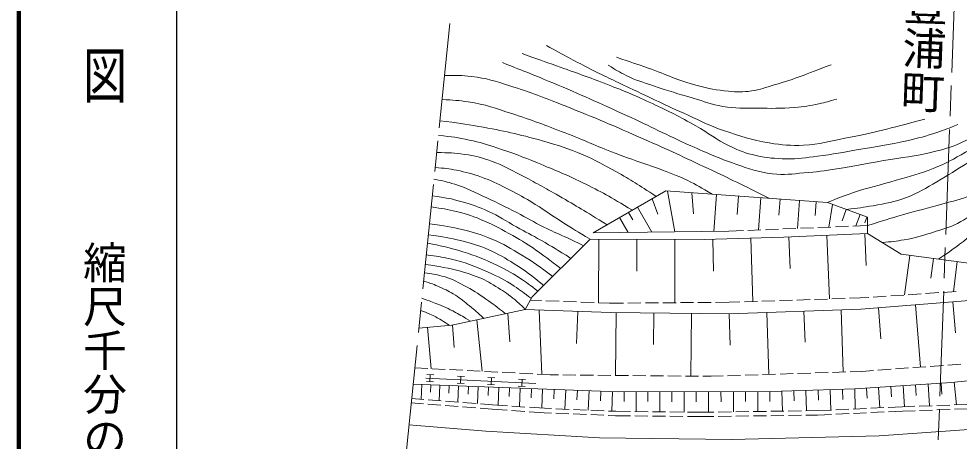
# Model space of a CAD drawing. Units: millimetres, scale not verified. Extents: x 40000 to 680000, y 20000 to 380000.
# Drawn here: x 40000 to 147372, y 268102 to 316357 of the extents above; entities that cross this region are included whole.
import ezdxf
from ezdxf.enums import TextEntityAlignment as Align

# ---------------------------------------------------------------- set-up
doc = ezdxf.new("R2010")
doc.units = ezdxf.units.MM
doc.header["$LTSCALE"] = 1000
doc.linetypes.add('CHAIN', pattern=[18.5, 12, -1.5, 3.5, -1.5])
for name, color, linetype, lineweight in [('M-BGD', 7, 'Continuous', 13), ('M-BMK', 2, 'CHAIN', 13), ('M-TTL', 2, 'Continuous', 140), ('M-TTL-BAND', 7, 'Continuous', 25)]:
    doc.layers.add(name, color=color, linetype=linetype, lineweight=lineweight)
doc.layers.add('M-BMK-HTXT', color=7, linetype='Continuous')
doc.styles.add('@ＭＳ ゴシック', font='')
doc.styles.get('@ＭＳ ゴシック').set_extended_font_data('@MS Gothic')

msp = doc.modelspace()

# ---------------------------------------------------------------- linework, layer by layer
at = {"layer": 'M-BGD'}
for p, q in [((114056, 296678), (114899, 292021)), ((116858, 296478), (117029, 294080)), ((112333, 295802), (112979, 294048)), ((119660, 296277), (119360, 292073)), ((122183, 296097), (122033, 293995)), ((124706, 295916), (124442, 292231)), ((126917, 295758), (126785, 293916)), ((129128, 295600), (128900, 292414)), ((131040, 295463), (130926, 293870)), ((109618, 294238), (110106, 293391)), ((110634, 294823), (112265, 291991)), ((132915, 295153), (132479, 292560)), ((134484, 294579), (134005, 293271)), ((108602, 293653), (109577, 291960)), ((136053, 294004), (135570, 292687)), ((136842, 293714), (136601, 293056)), ((105583, 291914), (121068, 292093)), ((121068, 292093), (122744, 292161)), ((123243, 292182), (124742, 292243)), ((125242, 292264), (126740, 292325)), ((127240, 292346), (128739, 292407)), ((129238, 292427), (130737, 292489)), ((131237, 292509), (132735, 292571)), ((133235, 292591), (134734, 292653)), ((135233, 292673), (136909, 292742)), ((106221, 291168), (106195, 283917)), ((110572, 291152), (110559, 287527)), ((114922, 291137), (114896, 283926)), ((119248, 291155), (119326, 287515)), ((123572, 291289), (123795, 284062)), ((127908, 291430), (128062, 287818)), ((132242, 291615), (132553, 284350)), ((136601, 291801), (136756, 288169)), ((141732, 289331), (141135, 284807)), ((144446, 288973), (144147, 286711)), ((147160, 288614), (146707, 285183)), ((139052, 284667), (137555, 284566)), ((141047, 284802), (139551, 284701)), ((143043, 284936), (141546, 284835)), ((145038, 285071), (143541, 284970)), ((147034, 285205), (145537, 285104)), ((99691, 284166), (98425, 284215)), ((101690, 284090), (100191, 284147)), ((103689, 284013), (102190, 284071)), ((105687, 283937), (104188, 283994)), ((107453, 283869), (106187, 283918)), ((109038, 283881), (107453, 283869)), ((111038, 283897), (109538, 283885)), ((113038, 283912), (111538, 283901)), ((115038, 283927), (113538, 283916)), ((117038, 283943), (115538, 283931)), ((119038, 283958), (117538, 283947)), ((121123, 283974), (119538, 283962)), ((122342, 284014), (121123, 283974)), ((124341, 284080), (122842, 284031)), ((126340, 284146), (124841, 284096)), ((128339, 284211), (126840, 284162)), ((130338, 284277), (128839, 284228)), ((132337, 284343), (130838, 284294)), ((134336, 284409), (132837, 284359)), ((136055, 284465), (134836, 284425)), ((137056, 284533), (136055, 284465)), ((142388, 283684), (142962, 276570)), ((146657, 284028), (146943, 280471)), ((95845, 282722), (96048, 279463)), ((99428, 283087), (99707, 275739)), ((103820, 282929), (103688, 279269)), ((108212, 282788), (108138, 275620)), ((112513, 282743), (112476, 279159)), ((116813, 282698), (116739, 275538)), ((121110, 282654), (121235, 279076)), ((125403, 282804), (125651, 275731)), ((129648, 282953), (129771, 279416)), ((133892, 283101), (134140, 276007)), ((138143, 283342), (138428, 279804)), ((89508, 281370), (89715, 278789)), ((92297, 281965), (92925, 276084)), ((86668, 281117), (87077, 276381)), ((85208, 276476), (86691, 276400)), ((87191, 276375), (88689, 276299)), ((89188, 276274), (90686, 276198)), ((91186, 276172), (92684, 276096)), ((93183, 276071), (94681, 275995)), ((95180, 275969), (96678, 275893)), ((130914, 275902), (132413, 275951)), ((132913, 275967), (134412, 276016)), ((134912, 276032), (136271, 276077)), ((136271, 276077), (137593, 276174)), ((138092, 276211), (139588, 276321)), ((140086, 276358), (141582, 276469)), ((142081, 276505), (143577, 276616)), ((144076, 276653), (145572, 276763)), ((146070, 276800), (147566, 276910)), ((86457, 275316), (99044, 274708)), ((86537, 274911), (87336, 274873)), ((86576, 275710), (87375, 275672)), ((86975, 275691), (86937, 274892)), ((90072, 275541), (90871, 275503)), ((90471, 275522), (90433, 274723)), ((93568, 275373), (94367, 275334)), ((93967, 275353), (93929, 274554)), ((97064, 275204), (97863, 275165)), ((97178, 275868), (98676, 275792)), ((97463, 275185), (97425, 274386)), ((99175, 275766), (100658, 275691)), ((100658, 275691), (101610, 275682)), ((102110, 275677), (103610, 275663)), ((104110, 275658), (105609, 275644)), ((106109, 275639), (107609, 275625)), ((108109, 275620), (109609, 275606)), ((110109, 275601), (111609, 275587)), ((112109, 275582), (113609, 275568)), ((114109, 275563), (115609, 275549)), ((116109, 275544), (117609, 275530)), ((118109, 275525), (119060, 275516)), ((119060, 275516), (120419, 275560)), ((120919, 275576), (122418, 275625)), ((122918, 275642), (124417, 275690)), ((124917, 275707), (126416, 275756)), ((126916, 275772), (128415, 275821)), ((128915, 275837), (130414, 275886)), ((86020, 274592), (85956, 272885)), ((87044, 274554), (87012, 273700)), ((88069, 274515), (88002, 272728)), ((89141, 274475), (89107, 273581)), ((90033, 274742), (90832, 274704)), ((90213, 274435), (90143, 272564)), ((91336, 274393), (91300, 273457)), ((92458, 274351), (92384, 272392)), ((93529, 274574), (94328, 274535)), ((93633, 274307), (93596, 273327)), ((94808, 274262), (94731, 272218)), ((96034, 274216), (95996, 273194)), ((97025, 274405), (97824, 274366)), ((97261, 274170), (97181, 272050)), ((98533, 274123), (98493, 273063)), ((99805, 274075), (99722, 271877)), ((101124, 274025), (101083, 272926)), ((102443, 273976), (102360, 271758)), ((103774, 273926), (103732, 272817)), ((105105, 273876), (105021, 271646)), ((106443, 273826), (106401, 272711)), ((127117, 273822), (127184, 271535)), ((128489, 273862), (128523, 272719)), ((129861, 273903), (129929, 271574)), ((131258, 273943), (131292, 272779)), ((132655, 273984), (132723, 271663)), ((134048, 274025), (134082, 272864)), ((135441, 274065), (135507, 271790)), ((136804, 274155), (136879, 273020)), ((138166, 274246), (138321, 271920)), ((139562, 274339), (139640, 273176)), ((140958, 274432), (141117, 272045)), ((142390, 274528), (142470, 273334)), ((143822, 274623), (143988, 272145)), ((145309, 274722), (145392, 273483)), ((146795, 274832), (147064, 272252)), ((84852, 272969), (86229, 272864)), ((86728, 272826), (88223, 272711)), ((107781, 273776), (107697, 271534)), ((109126, 273752), (109129, 272630)), ((110473, 273755), (110477, 271489)), ((111832, 273758), (111835, 272625)), ((113192, 273760), (113197, 271459)), ((114573, 273763), (114576, 272612)), ((115954, 273766), (115959, 271428)), ((117357, 273769), (117359, 272600)), ((118760, 273772), (118764, 271416)), ((120173, 273774), (120176, 272596)), ((121587, 273777), (121591, 271456)), ((122980, 273780), (122982, 272619)), ((124373, 273783), (124377, 271495)), ((125745, 273786), (125747, 272642)), ((84814, 272471), (86192, 272365)), ((86691, 272327), (88186, 272213)), ((88685, 272174), (90180, 272060)), ((88722, 272673), (90217, 272558)), ((90679, 272022), (92174, 271907)), ((90716, 272520), (92212, 272406)), ((92673, 271869), (94051, 271763)), ((92710, 272368), (94087, 272262)), ((94051, 271763), (95768, 271646)), ((94087, 272262), (95800, 272145)), ((96299, 272111), (97795, 272008)), ((98294, 271974), (100007, 271857)), ((100007, 271857), (100834, 271822)), ((101333, 271801), (102832, 271738)), ((103332, 271717), (104830, 271654)), ((131188, 271592), (132778, 271665)), ((133278, 271688), (134776, 271757)), ((135276, 271780), (136774, 271849)), ((137274, 271871), (138772, 271940)), ((139272, 271963), (140862, 272036)), ((140862, 272036), (142306, 272086)), ((142805, 272104), (144304, 272156)), ((142829, 271604), (144328, 271657)), ((144804, 272173), (146303, 272226)), ((144828, 271674), (146327, 271726)), ((146803, 272243), (148246, 272293)), ((146827, 271744), (148274, 271794)), ((96267, 271612), (97764, 271509)), ((98262, 271475), (99980, 271358)), ((99980, 271358), (100813, 271323)), ((101313, 271302), (102812, 271239)), ((103311, 271218), (104810, 271155)), ((105309, 271134), (106808, 271071)), ((105330, 271633), (106829, 271570)), ((107308, 271049), (108142, 271014)), ((107328, 271549), (108155, 271514)), ((108142, 271014), (109837, 270996)), ((108155, 271514), (109843, 271496)), ((110337, 270990), (111837, 270974)), ((110343, 271490), (111843, 271474)), ((112337, 270968), (113837, 270952)), ((112343, 271468), (113843, 271451)), ((114337, 270946), (115837, 270929)), ((114343, 271446), (115843, 271429)), ((116337, 270924), (118032, 270905)), ((116343, 271424), (118032, 271405)), ((118032, 271405), (119360, 271424)), ((118032, 270905), (119368, 270924)), ((119860, 271431), (121360, 271453)), ((119868, 270931), (121368, 270953)), ((121860, 271460), (123360, 271481)), ((121868, 270960), (123368, 270981)), ((123860, 271488), (125360, 271509)), ((123868, 270988), (125368, 271009)), ((125860, 271516), (127359, 271538)), ((125867, 271017), (127367, 271038)), ((127859, 271545), (129359, 271566)), ((127867, 271045), (129367, 271066)), ((129859, 271573), (131188, 271592)), ((129867, 271073), (131203, 271092)), ((131203, 271092), (132796, 271165)), ((133295, 271188), (134794, 271257)), ((135293, 271280), (136792, 271349)), ((137291, 271372), (138790, 271441)), ((139289, 271463), (140882, 271537)), ((140882, 271537), (142329, 271587))]:
    msp.add_line(p, q, dxfattribs=at)
for points in [[(136908, 291814), (136909, 293690), (132319, 295372), (113876, 296691), (105583, 291914)], [(85671, 281031), (89448, 281357), (97825, 283145), (98631, 284582), (105221, 291172), (118260, 291125), (127339, 291405), (136908, 291814), (140740, 289462), (150181, 288216), (154917, 286003)], [(177358, 278448), (155696, 284757), (136137, 283180), (121100, 282654), (107570, 282794), (97825, 283145)], [(85021, 274630), (108446, 273751), (125867, 273786), (135471, 274066), (146512, 274802), (157939, 275994), (177358, 278448)], [(84549, 269985), (93318, 269246), (106322, 268493), (121394, 268282), (138254, 268703), (158199, 270140), (175585, 272349), (191393, 274837)]]:
    msp.add_lwpolyline(points, dxfattribs=at)
for points, knots in [([(100238, 313316), (102527, 312049), (103136, 311710), (105028, 310746), (106836, 309825), (107869, 309349), (109702, 308479), (112314, 307240), (113768, 306525), (116409, 305348), (117988, 304644), (118833, 304140), (120475, 303595), (122477, 302931), (123600, 302493), (125686, 302170), (127204, 301935), (128076, 301849), (129612, 301913), (131480, 301991), (132494, 302361), (134332, 302707), (137930, 303386), (139123, 303759), (143445, 304904)], [0, 0, 0, 0, 1, 1, 1, 2, 2, 2, 3, 3, 3, 4, 4, 4, 5, 5, 5, 6, 6, 6, 7, 7, 7, 8, 8, 8, 8]), ([(97486, 312376), (99398, 311698), (99880, 311525), (101412, 310974), (103689, 310154), (104978, 309729), (107231, 308847), (109253, 308056), (110378, 307588), (112348, 306674), (114322, 305759), (115405, 305191), (117302, 304127), (118817, 303278), (119546, 302587), (121111, 301837), (122265, 301284), (122947, 301013), (124196, 300739), (125514, 300449), (126282, 300394), (127631, 300365), (129032, 300334), (129815, 300502), (131206, 300669), (133042, 300888), (134058, 301104), (135880, 301416), (138038, 301787), (139260, 301935), (141395, 302421), (142753, 302731), (143510, 302934), (144830, 303379), (145771, 303697), (146093, 303815), (147213, 304267)], [0, 0, 0, 0, 1, 1, 1, 2, 2, 2, 3, 3, 3, 4, 4, 4, 5, 5, 5, 6, 6, 6, 7, 7, 7, 8, 8, 8, 9, 9, 9, 10, 10, 10, 11, 11, 11, 12, 12, 12, 12]), ([(108261, 311957), (110010, 311368), (110456, 311214), (111860, 310727), (114045, 309968), (115201, 309326), (117437, 308732), (118818, 308366), (119613, 308215), (121035, 308078), (122053, 307980), (122638, 307984), (123653, 308109), (124697, 308239), (125243, 308519), (126254, 308810), (128841, 309556), (129688, 309942), (132751, 311116)], [0, 0, 0, 0, 1, 1, 1, 2, 2, 2, 3, 3, 3, 4, 4, 4, 5, 5, 5, 6, 6, 6, 6]), ([(95220, 311348), (98005, 310261), (98734, 309964), (100968, 309034), (104285, 307654), (106113, 306810), (109381, 305319), (112272, 303999), (113835, 303136), (116742, 301849), (118714, 300975), (119818, 300471), (121855, 299761), (123461, 299202), (124374, 298848), (126062, 298639), (127451, 298467), (128248, 298643), (129645, 298749), (131118, 298859), (131937, 298999), (133399, 299216), (135495, 299527), (136656, 299785), (138743, 300151), (140958, 300539), (142228, 300614), (144413, 301148), (145638, 301447), (146334, 301625), (147482, 302145), (148345, 302535), (148664, 302710), (149616, 303297)], [0, 0, 0, 0, 1, 1, 1, 2, 2, 2, 3, 3, 3, 4, 4, 4, 5, 5, 5, 6, 6, 6, 7, 7, 7, 8, 8, 8, 9, 9, 9, 10, 10, 10, 11, 11, 11, 11]), ([(107307, 311061), (108227, 310466), (108527, 310295), (109352, 309881), (110521, 309295), (111246, 309116), (112483, 308690), (114235, 308085), (115237, 307806), (117016, 307288), (118326, 306906), (119034, 306565), (120381, 306353), (121889, 306116), (122757, 306162), (124284, 306143), (125972, 306121), (126924, 306096), (128607, 306236), (129692, 306326), (130300, 306422), (131364, 306657), (132166, 306833), (132448, 306908), (133397, 307194)], [0, 0, 0, 0, 1, 1, 1, 2, 2, 2, 3, 3, 3, 4, 4, 4, 5, 5, 5, 6, 6, 6, 7, 7, 7, 8, 8, 8, 8]), ([(88602, 309863), (90024, 309909), (90500, 309890), (91706, 309761), (93443, 309574), (94387, 309235), (96052, 308709), (98563, 307916), (99935, 307362), (102385, 306396), (105932, 304997), (107890, 304141), (111382, 302610), (114262, 301347), (115852, 300588), (118696, 299245), (121454, 297943), (122330, 297513), (125725, 295844)], [0, 0, 0, 0, 1, 1, 1, 2, 2, 2, 3, 3, 3, 4, 4, 4, 5, 5, 5, 6, 6, 6, 6]), ([(88323, 307121), (89712, 307080), (90157, 307028), (91320, 306863), (93317, 306580), (94385, 306139), (96305, 305523), (98706, 304753), (100021, 304233), (102373, 303327), (104619, 302461), (105829, 301855), (108075, 300990), (109990, 300252), (111111, 299968), (113029, 299237), (114326, 298743), (115076, 298513), (116324, 297905), (117464, 297350), (117859, 297113), (119153, 296314)], [0, 0, 0, 0, 1, 1, 1, 2, 2, 2, 3, 3, 3, 4, 4, 4, 5, 5, 5, 6, 6, 6, 7, 7, 7, 7]), ([(88079, 304719), (90210, 304450), (90801, 304353), (92535, 304051), (95402, 303553), (97001, 303201), (99803, 302415), (101646, 301899), (102670, 301556), (104430, 300803), (105934, 300158), (106734, 299699), (108169, 298910), (110023, 297890), (110626, 297470), (112774, 296056)], [0, 0, 0, 0, 1, 1, 1, 2, 2, 2, 3, 3, 3, 4, 4, 4, 5, 5, 5, 5]), ([(87908, 303037), (89572, 302856), (90076, 302808), (91437, 302509), (92687, 302234), (93375, 302019), (94592, 301621), (96425, 301020), (97433, 300623), (99219, 299892), (101227, 299069), (102359, 298618), (104313, 297672), (106623, 296552), (107388, 296081), (110067, 294496)], [0, 0, 0, 0, 1, 1, 1, 2, 2, 2, 3, 3, 3, 4, 4, 4, 5, 5, 5, 5]), ([(138552, 290805), (139734, 290892), (140096, 290940), (141073, 291106), (142536, 291355), (143333, 291624), (144742, 292088), (145868, 292458), (146535, 292608), (147570, 293186), (148367, 293631), (148743, 293998), (149439, 294588), (150365, 295373), (150795, 295910), (151683, 296738), (152864, 297840), (153503, 298484), (154744, 299519), (155675, 300295), (156215, 300712), (157221, 301388), (158176, 302030), (158530, 302230), (159744, 302907)], [0, 0, 0, 0, 1, 1, 1, 2, 2, 2, 3, 3, 3, 4, 4, 4, 5, 5, 5, 6, 6, 6, 7, 7, 7, 8, 8, 8, 8]), ([(132319, 295372), (133669, 295923), (134055, 296061), (135185, 296457), (137096, 297127), (138226, 297313), (140162, 297906), (141829, 298417), (142794, 298620), (144415, 299262), (145914, 299855), (146699, 300322), (148107, 301108), (149222, 301730), (149597, 301957), (150911, 302790)], [0, 0, 0, 0, 1, 1, 1, 2, 2, 2, 3, 3, 3, 4, 4, 4, 5, 5, 5, 5]), ([(134484, 294579), (135936, 294735), (136357, 294792), (137545, 295009), (139052, 295284), (139925, 295390), (141354, 295943), (142781, 296496), (143507, 296982), (144836, 297743), (146234, 298543), (146970, 299070), (148341, 299916), (149335, 300529), (149854, 300939), (150888, 301482), (151734, 301925), (152047, 302066), (153108, 302510)], [0, 0, 0, 0, 1, 1, 1, 2, 2, 2, 3, 3, 3, 4, 4, 4, 5, 5, 5, 6, 6, 6, 6]), ([(136909, 292742), (138838, 293346), (139342, 293501), (140910, 293957), (142692, 294476), (143709, 294696), (145490, 295219), (146737, 295585), (147500, 295631), (148668, 296200), (149981, 296841), (150635, 297359), (151823, 298210), (152853, 298948), (153353, 299463), (154370, 300220), (155527, 301082), (155936, 301347), (157408, 302323)], [0, 0, 0, 0, 1, 1, 1, 2, 2, 2, 3, 3, 3, 4, 4, 4, 5, 5, 5, 6, 6, 6, 6]), ([(145009, 288898), (146170, 289677), (146489, 289904), (147406, 290592), (148656, 291530), (149276, 292156), (150491, 293139), (152284, 294590), (153268, 295429), (155118, 296808), (156522, 297855), (157321, 298432), (158810, 299355), (160263, 300256), (161057, 300805), (162595, 301552), (163397, 301941), (163679, 302078), (164675, 302486)], [0, 0, 0, 0, 1, 1, 1, 2, 2, 2, 3, 3, 3, 4, 4, 4, 5, 5, 5, 6, 6, 6, 6]), ([(87708, 301066), (89182, 301064), (89665, 301064), (90900, 300873), (92127, 300684), (92819, 300532), (93984, 300102), (95321, 299609), (96013, 299191), (97279, 298536), (99010, 297641), (99956, 297094), (101649, 296129), (103831, 294886), (104525, 294449), (107166, 292825)], [0, 0, 0, 0, 1, 1, 1, 2, 2, 2, 3, 3, 3, 4, 4, 4, 5, 5, 5, 5]), ([(87537, 299384), (88690, 299276), (89040, 299234), (89988, 299050), (91112, 298832), (91740, 298670), (92816, 298279), (93953, 297867), (94563, 297561), (95643, 297017), (96760, 296456), (97374, 296115), (98447, 295475), (99915, 294600), (100671, 294004), (102116, 293092), (103322, 292330), (103711, 292090), (105221, 291172)], [0, 0, 0, 0, 1, 1, 1, 2, 2, 2, 3, 3, 3, 4, 4, 4, 5, 5, 5, 6, 6, 6, 6]), ([(87399, 298034), (88513, 297829), (88863, 297736), (89778, 297461), (91262, 297016), (92013, 296539), (93423, 295896), (94783, 295276), (95531, 294898), (96858, 294213), (98074, 293586), (98719, 293165), (99943, 292554), (100868, 292093), (101414, 291893), (102350, 291456), (103188, 291065), (103454, 290937), (104488, 290439)], [0, 0, 0, 0, 1, 1, 1, 2, 2, 2, 3, 3, 3, 4, 4, 4, 5, 5, 5, 6, 6, 6, 6]), ([(87207, 296139), (88809, 295896), (89313, 295829), (90619, 295452), (91795, 295112), (92446, 294876), (93564, 294377), (94895, 293782), (95556, 293278), (96835, 292577), (97920, 291983), (98540, 291671), (99616, 291059), (100974, 290285), (101407, 290008), (103040, 288990)], [0, 0, 0, 0, 1, 1, 1, 2, 2, 2, 3, 3, 3, 4, 4, 4, 5, 5, 5, 5]), ([(87077, 294862), (88435, 294675), (88852, 294608), (89965, 294330), (91245, 294010), (91959, 293787), (93166, 293255), (94463, 292684), (95156, 292289), (96391, 291596), (98660, 290323), (99383, 289706), (101895, 287845)], [0, 0, 0, 0, 1, 1, 1, 2, 2, 2, 3, 3, 3, 4, 4, 4, 4]), ([(86880, 292919), (88712, 292692), (89285, 292636), (90783, 292250), (92066, 291920), (92789, 291718), (94008, 291199), (95409, 290602), (96139, 290141), (97443, 289353), (98875, 288487), (99350, 288125), (100972, 286922)], [0, 0, 0, 0, 1, 1, 1, 2, 2, 2, 3, 3, 3, 4, 4, 4, 4]), ([(86754, 291684), (88550, 291439), (89107, 291378), (90572, 290988), (91808, 290660), (92510, 290475), (93680, 289960), (94855, 289444), (95464, 289046), (96555, 288371), (97950, 287508), (98405, 287125), (99955, 285906)], [0, 0, 0, 0, 1, 1, 1, 2, 2, 2, 3, 3, 3, 4, 4, 4, 4]), ([(86657, 290731), (88299, 290414), (88791, 290304), (90128, 289913), (91775, 289432), (92684, 289091), (94241, 288371), (95443, 287816), (96102, 287462), (97209, 286735), (98045, 286187), (98337, 285973), (99277, 285228)], [0, 0, 0, 0, 1, 1, 1, 2, 2, 2, 3, 3, 3, 4, 4, 4, 4]), ([(86520, 289379), (87788, 289242), (88189, 289165), (89241, 288932), (90996, 288543), (91938, 288131), (93587, 287413), (94793, 286888), (95454, 286543), (96555, 285824), (97351, 285304), (97634, 285098), (98522, 284386)], [0, 0, 0, 0, 1, 1, 1, 2, 2, 2, 3, 3, 3, 4, 4, 4, 4]), ([(86411, 288307), (87383, 288177), (87663, 288121), (88459, 287964), (90001, 287658), (90866, 287440), (92338, 286889), (93212, 286561), (93662, 286272), (94457, 285783), (95247, 285295), (95701, 285030), (96420, 284443), (96998, 283970), (97199, 283780), (97825, 283145)], [0, 0, 0, 0, 1, 1, 1, 2, 2, 2, 3, 3, 3, 4, 4, 4, 5, 5, 5, 5]), ([(86312, 287336), (87231, 287229), (87540, 287174), (88303, 286967), (89335, 286686), (89880, 286404), (90827, 285907), (91836, 285377), (92364, 285009), (93304, 284365), (94218, 283738), (94520, 283501), (95576, 282665)], [0, 0, 0, 0, 1, 1, 1, 2, 2, 2, 3, 3, 3, 4, 4, 4, 4]), ([(86217, 286399), (87106, 286109), (87374, 286021), (88085, 285705), (88794, 285389), (89191, 285202), (89845, 284786), (90516, 284359), (90849, 284057), (91466, 283555), (92118, 283023), (92328, 282828), (93084, 282133)], [0, 0, 0, 0, 1, 1, 1, 2, 2, 2, 3, 3, 3, 4, 4, 4, 4]), ([(86017, 284435), (86794, 284167), (87009, 284087), (87633, 283835), (88515, 283481), (89007, 283269), (89845, 282823), (90534, 282456), (90770, 282314), (91566, 281809)], [0, 0, 0, 0, 1, 1, 1, 2, 2, 2, 3, 3, 3, 3]), ([(85874, 283022), (86384, 282856), (86537, 282799), (86948, 282620), (87479, 282388), (87757, 282214), (88256, 281919), (88627, 281700), (88751, 281623), (89190, 281335)], [0, 0, 0, 0, 1, 1, 1, 2, 2, 2, 3, 3, 3, 3])]:
    msp.add_open_spline(points, degree=3, knots=knots, dxfattribs=at)
at = {"layer": 'M-BMK'}
for p, q in [((146949, 322209), (144897, 265714)), ((89208, 315833), (84185, 266402))]:
    msp.add_line(p, q, dxfattribs=at)
msp.add_arc((119764, 664924), 400000, 273.60237, 280.50207, dxfattribs=at)
at = {"layer": 'M-TTL'}
msp.add_line((40000, 380000), (40000, 20000), dxfattribs=at)
at = {"layer": 'M-TTL-BAND'}
msp.add_line((58000, 370000), (58000, 20000), dxfattribs=at)

# ---------------------------------------------------------------- texts
at = {"layer": 'M-BMK-HTXT', "style": '@ＭＳ ゴシック'}
msp.add_text('下関市豊浦町', height=3666, rotation=267.92, dxfattribs=at).set_placement((143611, 320511), align=Align.MIDDLE_CENTER)
at = {"layer": 'M-TTL-BAND', "style": '@ＭＳ ゴシック', "width": 1.4}
msp.add_text('平  面  図', height=3666, rotation=270, dxfattribs=at).set_placement((49777, 306475), align=Align.MIDDLE_RIGHT)
at = {"layer": 'M-TTL-BAND', "style": '@ＭＳ ゴシック'}
msp.add_text('縮尺千分の一', height=3666, rotation=270, dxfattribs=at).set_placement((49777, 261030), align=Align.MIDDLE_RIGHT)

doc.saveas('drawing.dxf')
